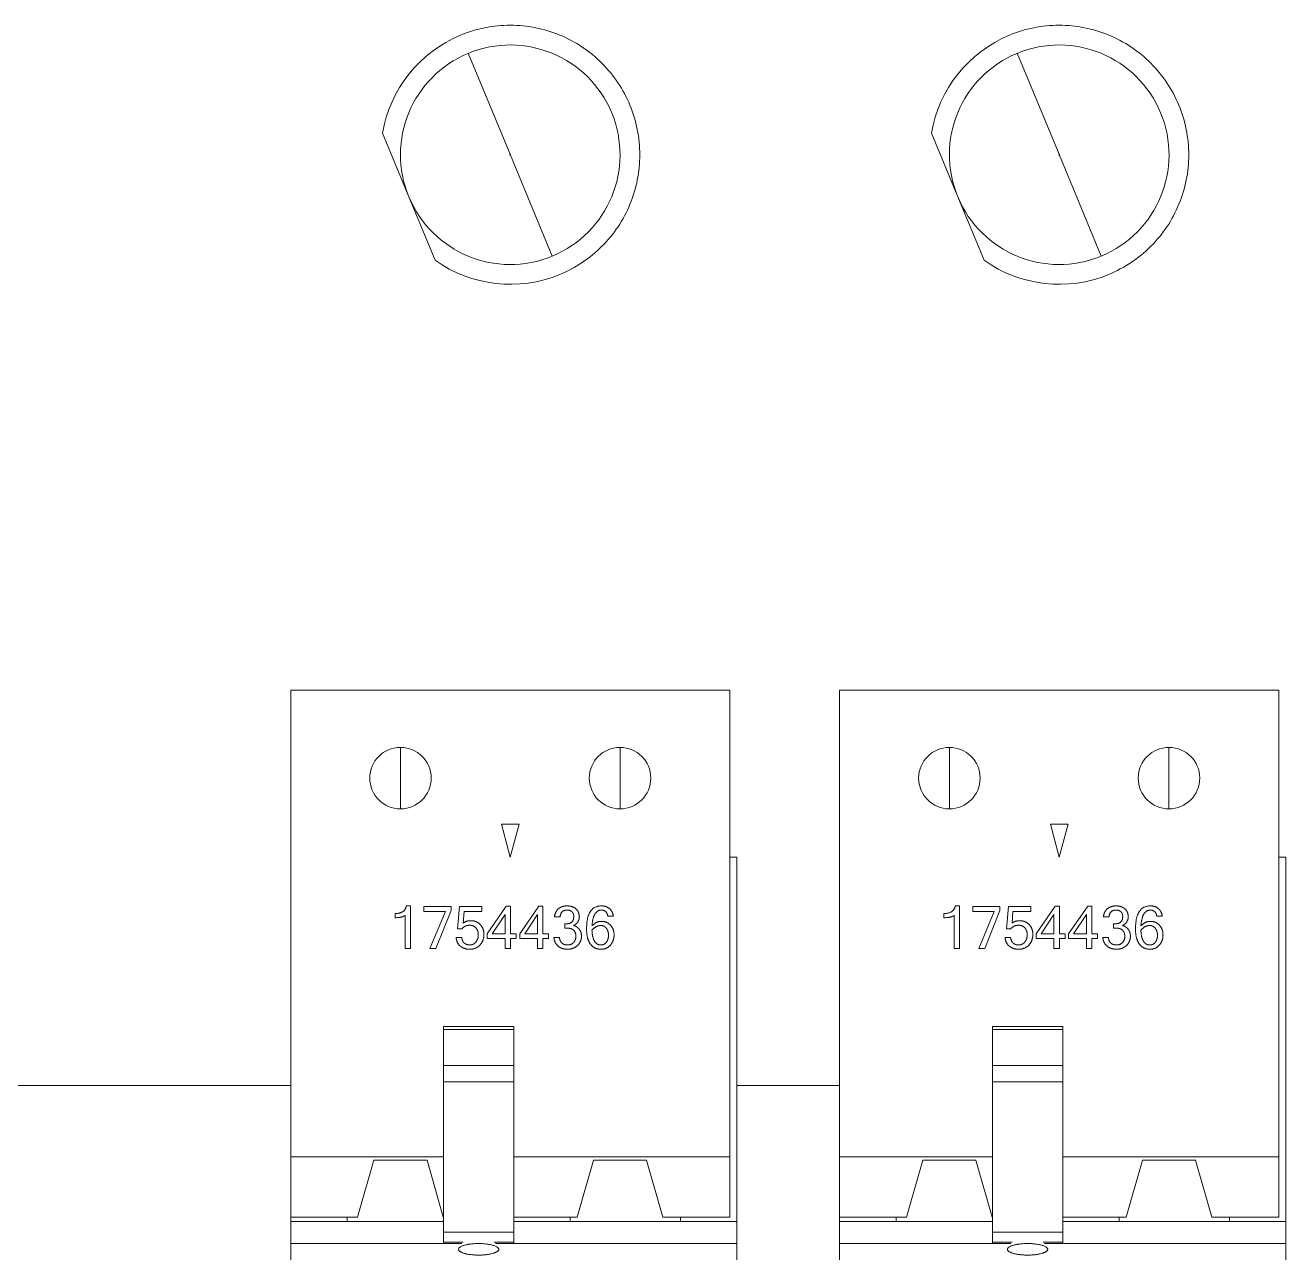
# Model space of a CAD drawing. Header units: millimetres. Extents: x -118 to 1430, y 370 to 1370.
# Drawn here: x 214.18 to 242.88, y 463 to 491.12 of the extents above; entities that cross this region are included whole.
import ezdxf

# ---------------------------------------------------------------- set-up
doc = ezdxf.new("R2010")
doc.units = ezdxf.units.MM
doc.layers.add('TANGENT EDGES', color=7, linetype='Continuous', lineweight=0)
doc.layers.add('VISIBLE', color=7, linetype='Continuous', lineweight=0)

msp = doc.modelspace()

# ---------------------------------------------------------------- linework, layer by layer
at = {"layer": 'TANGENT EDGES'}
for p, q in [((225.217, 488.177), (224.263, 490.477)), ((237.717, 488.177), (236.763, 490.477)), ((226.179, 485.858), (225.225, 488.158)), ((238.679, 485.858), (237.725, 488.158)), ((222.721, 474.67), (222.721, 473.27)), ((227.721, 473.27), (227.721, 474.67)), ((235.221, 474.67), (235.221, 473.27)), ((240.221, 473.27), (240.221, 474.67)), ((225.301, 468.246), (223.701, 468.246)), ((237.801, 468.246), (236.201, 468.246)), ((225.301, 467.425), (223.701, 467.425)), ((237.801, 467.425), (236.201, 467.425)), ((224.149, 463.402), (223.701, 463.402)), ((225.301, 463.402), (224.853, 463.402)), ((236.649, 463.402), (236.201, 463.402)), ((237.801, 463.402), (237.353, 463.402))]:
    msp.add_line(p, q, dxfattribs=at)
for centre, radius, start, end in [((225.221, 488.167), 0.01, 112.5227, 292.5227), ((225.221, 488.167), 0.01, 292.5227, 112.5227), ((237.721, 488.167), 0.01, 112.5227, 292.5227), ((237.721, 488.167), 0.01, 292.5227, 112.5227), ((222.721, 473.97), 0.7, 90, 270), ((222.721, 473.97), 0.7, 270, 90), ((227.721, 473.97), 0.7, 90, 270), ((227.721, 473.97), 0.7, 270, 90), ((235.221, 473.97), 0.7, 90, 270), ((235.221, 473.97), 0.7, 270, 90), ((240.221, 473.97), 0.7, 90, 270), ((240.221, 473.97), 0.7, 270, 90)]:
    msp.add_arc(centre, radius, start, end, dxfattribs=at)
at = {"layer": 'VISIBLE'}
for p, q in [((222.312, 488.656), (222.912, 487.21)), ((234.812, 488.656), (235.412, 487.21)), ((222.912, 487.21), (223.512, 485.763)), ((235.412, 487.21), (236.012, 485.763)), ((220.221, 475.97), (220.221, 466.97)), ((220.221, 475.97), (230.221, 475.97)), ((230.221, 475.97), (230.221, 466.97)), ((232.721, 475.97), (232.721, 466.97)), ((232.721, 475.97), (242.721, 475.97)), ((242.721, 475.97), (242.721, 466.97)), ((225.422, 472.92), (225.02, 472.92)), ((225.02, 472.92), (225.221, 472.17)), ((225.422, 472.92), (225.221, 472.17)), ((237.922, 472.92), (237.52, 472.92)), ((237.52, 472.92), (237.721, 472.17)), ((237.922, 472.92), (237.721, 472.17)), ((230.221, 472.17), (230.381, 472.17)), ((230.381, 463.87), (230.381, 472.17)), ((242.721, 472.17), (242.881, 472.17)), ((242.881, 463.87), (242.881, 472.17)), ((222.855, 471.06), (222.949, 471.06)), ((222.949, 471.06), (222.949, 470.09)), ((224.694, 470.426), (225.129, 471.056)), ((225.129, 471.056), (225.225, 471.056)), ((225.225, 471.056), (225.225, 470.426)), ((225.436, 470.426), (225.87, 471.056)), ((225.87, 471.056), (225.966, 471.056)), ((225.966, 471.056), (225.966, 470.426)), ((235.355, 471.06), (235.449, 471.06)), ((235.449, 471.06), (235.449, 470.09)), ((237.194, 470.426), (237.629, 471.056)), ((237.629, 471.056), (237.725, 471.056)), ((237.725, 471.056), (237.725, 470.426)), ((237.936, 470.426), (238.37, 471.056)), ((238.37, 471.056), (238.466, 471.056)), ((238.466, 471.056), (238.466, 470.426)), ((222.597, 470.791), (222.597, 470.887)), ((222.826, 470.09), (222.826, 470.841)), ((223.255, 470.931), (223.255, 471.044)), ((223.255, 471.044), (223.872, 471.044)), ((223.744, 470.931), (223.255, 470.931)), ((223.388, 470.09), (223.744, 470.931)), ((223.872, 470.958), (223.525, 470.09)), ((223.872, 471.044), (223.872, 470.958)), ((224.023, 470.54), (224.063, 471.044)), ((224.063, 471.044), (224.575, 471.044)), ((224.168, 470.931), (224.147, 470.666)), ((224.575, 470.931), (224.168, 470.931)), ((224.575, 471.044), (224.575, 470.931)), ((225.102, 470.863), (224.809, 470.426)), ((225.102, 470.426), (225.102, 470.863)), ((225.843, 470.863), (225.55, 470.426)), ((225.843, 470.426), (225.843, 470.863)), ((226.355, 470.812), (226.228, 470.812)), ((227.569, 470.823), (227.442, 470.823)), ((235.097, 470.791), (235.097, 470.887)), ((235.326, 470.09), (235.326, 470.841)), ((235.755, 470.931), (235.755, 471.044)), ((235.755, 471.044), (236.372, 471.044)), ((236.244, 470.931), (235.755, 470.931)), ((235.888, 470.09), (236.244, 470.931)), ((236.372, 470.958), (236.025, 470.09)), ((236.372, 471.044), (236.372, 470.958)), ((236.523, 470.54), (236.563, 471.044)), ((236.563, 471.044), (237.075, 471.044)), ((236.668, 470.931), (236.647, 470.666)), ((237.075, 470.931), (236.668, 470.931)), ((237.075, 471.044), (237.075, 470.931)), ((237.602, 470.863), (237.309, 470.426)), ((237.602, 470.426), (237.602, 470.863)), ((238.343, 470.863), (238.05, 470.426)), ((238.343, 470.426), (238.343, 470.863)), ((238.855, 470.812), (238.728, 470.812)), ((240.069, 470.823), (239.942, 470.823)), ((224.119, 470.54), (224.023, 470.54)), ((226.46, 470.555), (226.46, 470.651)), ((226.46, 470.651), (226.488, 470.651)), ((226.507, 470.555), (226.46, 470.555)), ((236.619, 470.54), (236.523, 470.54)), ((238.96, 470.555), (238.96, 470.651)), ((238.96, 470.651), (238.988, 470.651)), ((239.007, 470.555), (238.96, 470.555)), ((223.988, 470.34), (224.115, 470.34)), ((224.694, 470.318), (224.694, 470.426)), ((225.102, 470.318), (224.694, 470.318)), ((224.809, 470.426), (225.102, 470.426)), ((225.102, 470.09), (225.102, 470.318)), ((225.225, 470.426), (225.354, 470.426)), ((225.225, 470.318), (225.225, 470.09)), ((225.354, 470.318), (225.225, 470.318)), ((225.354, 470.426), (225.354, 470.318)), ((225.436, 470.318), (225.436, 470.426)), ((225.843, 470.318), (225.436, 470.318)), ((225.55, 470.426), (225.843, 470.426)), ((225.843, 470.09), (225.843, 470.318)), ((225.966, 470.426), (226.095, 470.426)), ((226.095, 470.318), (225.966, 470.318)), ((225.966, 470.318), (225.966, 470.09)), ((226.095, 470.426), (226.095, 470.318)), ((226.216, 470.342), (226.343, 470.342)), ((236.488, 470.34), (236.615, 470.34)), ((237.194, 470.318), (237.194, 470.426)), ((237.602, 470.318), (237.194, 470.318)), ((237.309, 470.426), (237.602, 470.426)), ((237.602, 470.09), (237.602, 470.318)), ((237.725, 470.426), (237.854, 470.426)), ((237.725, 470.318), (237.725, 470.09)), ((237.854, 470.318), (237.725, 470.318)), ((237.854, 470.426), (237.854, 470.318)), ((237.936, 470.318), (237.936, 470.426)), ((238.343, 470.318), (237.936, 470.318)), ((238.05, 470.426), (238.343, 470.426)), ((238.343, 470.09), (238.343, 470.318)), ((238.466, 470.426), (238.595, 470.426)), ((238.595, 470.318), (238.466, 470.318)), ((238.466, 470.318), (238.466, 470.09)), ((238.595, 470.426), (238.595, 470.318)), ((238.716, 470.342), (238.843, 470.342)), ((222.949, 470.09), (222.826, 470.09)), ((223.525, 470.09), (223.388, 470.09)), ((225.225, 470.09), (225.102, 470.09)), ((225.966, 470.09), (225.843, 470.09)), ((235.449, 470.09), (235.326, 470.09)), ((236.025, 470.09), (235.888, 470.09)), ((237.725, 470.09), (237.602, 470.09)), ((238.466, 470.09), (238.343, 470.09)), ((225.301, 468.31), (223.701, 468.31)), ((223.701, 468.31), (223.701, 468.246)), ((223.701, 468.246), (223.701, 467.425)), ((225.301, 468.31), (225.301, 468.246)), ((225.301, 468.246), (225.301, 467.425)), ((237.801, 468.31), (236.201, 468.31)), ((236.201, 468.31), (236.201, 468.246)), ((236.201, 468.246), (236.201, 467.425)), ((237.801, 468.31), (237.801, 468.246)), ((237.801, 468.246), (237.801, 467.425)), ((223.701, 467.055), (223.701, 467.425)), ((225.301, 467.055), (225.301, 467.425)), ((236.201, 467.055), (236.201, 467.425)), ((237.801, 467.055), (237.801, 467.425)), ((225.301, 467.055), (223.701, 467.055)), ((223.701, 463.627), (223.701, 467.055)), ((225.301, 463.627), (225.301, 467.055)), ((237.801, 467.055), (236.201, 467.055)), ((236.201, 463.627), (236.201, 467.055)), ((237.801, 463.627), (237.801, 467.055)), ((220.221, 466.97), (210.221, 466.97)), ((220.221, 466.97), (210.221, 466.97)), ((220.221, 466.97), (220.221, 465.344)), ((230.221, 466.97), (230.221, 465.344)), ((232.721, 466.97), (230.381, 466.97)), ((232.721, 466.97), (232.721, 465.344)), ((242.721, 466.97), (242.721, 465.344)), ((223.701, 465.344), (220.221, 465.344)), ((220.221, 465.344), (220.221, 463.97)), ((230.221, 465.344), (225.301, 465.344)), ((230.221, 465.344), (230.221, 463.97)), ((236.201, 465.344), (232.721, 465.344)), ((232.721, 465.344), (232.721, 463.97)), ((242.721, 465.344), (237.801, 465.344)), ((242.721, 465.344), (242.721, 463.97)), ((222.116, 465.27), (221.746, 463.97)), ((223.326, 465.27), (222.116, 465.27)), ((223.696, 463.97), (223.326, 465.27)), ((227.116, 465.27), (226.746, 463.97)), ((228.326, 465.27), (227.116, 465.27)), ((228.326, 465.27), (228.696, 463.97)), ((234.616, 465.27), (234.246, 463.97)), ((235.826, 465.27), (234.616, 465.27)), ((236.196, 463.97), (235.826, 465.27)), ((239.616, 465.27), (239.246, 463.97)), ((240.826, 465.27), (239.616, 465.27)), ((240.826, 465.27), (241.196, 463.97)), ((220.221, 463.97), (221.746, 463.97)), ((220.221, 463.97), (220.221, 463.87)), ((221.506, 463.97), (221.506, 463.87)), ((223.696, 463.97), (223.701, 463.97)), ((225.301, 463.97), (226.746, 463.97)), ((226.586, 463.87), (226.586, 463.97)), ((228.696, 463.97), (230.221, 463.97)), ((229.096, 463.87), (229.096, 463.97)), ((232.721, 463.97), (234.246, 463.97)), ((232.721, 463.97), (232.721, 463.87)), ((234.006, 463.97), (234.006, 463.87)), ((236.196, 463.97), (236.201, 463.97)), ((237.801, 463.97), (239.246, 463.97)), ((239.086, 463.87), (239.086, 463.97)), ((241.196, 463.97), (242.721, 463.97)), ((241.596, 463.87), (241.596, 463.97)), ((220.221, 463.87), (220.221, 463.37)), ((220.221, 463.87), (221.506, 463.87)), ((223.701, 463.87), (221.506, 463.87)), ((225.301, 463.627), (223.701, 463.627)), ((223.701, 463.627), (223.701, 463.402)), ((225.301, 463.87), (226.586, 463.87)), ((225.301, 463.627), (225.301, 463.402)), ((229.096, 463.87), (226.586, 463.87)), ((229.096, 463.87), (230.381, 463.87)), ((230.381, 463.37), (230.381, 463.87)), ((232.721, 463.87), (232.721, 463.37)), ((232.721, 463.87), (234.006, 463.87)), ((236.201, 463.87), (234.006, 463.87)), ((237.801, 463.627), (236.201, 463.627)), ((236.201, 463.627), (236.201, 463.402)), ((237.801, 463.87), (239.086, 463.87)), ((237.801, 463.627), (237.801, 463.402)), ((241.596, 463.87), (239.086, 463.87)), ((241.596, 463.87), (242.881, 463.87)), ((242.881, 463.37), (242.881, 463.87)), ((220.221, 463.37), (224.119, 463.37)), ((220.221, 463.37), (220.221, 463)), ((223.701, 463.37), (223.701, 463.402)), ((224.883, 463.37), (230.381, 463.37)), ((225.301, 463.37), (225.301, 463.402)), ((230.381, 463), (230.381, 463.37)), ((232.721, 463.37), (236.619, 463.37)), ((232.721, 463.37), (232.721, 463)), ((236.201, 463.37), (236.201, 463.402)), ((237.383, 463.37), (242.881, 463.37)), ((237.801, 463.37), (237.801, 463.402)), ((242.881, 463), (242.881, 463.37))]:
    msp.add_line(p, q, dxfattribs=at)
for centre, radius, start, end in [((225.221, 488.167), 2.95, 112.5227, 170.4589), ((225.221, 488.167), 2.95, 101.2727, 112.5227), ((225.221, 488.167), 2.95, 90.0227, 101.2727), ((225.221, 488.167), 2.95, 78.7727, 90.0227), ((225.221, 488.167), 2.95, 56.2727, 78.7727), ((237.721, 488.167), 2.95, 112.5227, 170.4589), ((237.721, 488.167), 2.95, 101.2727, 112.5227), ((237.721, 488.167), 2.95, 90.0227, 101.2727), ((237.721, 488.167), 2.95, 78.7727, 90.0227), ((237.721, 488.167), 2.95, 56.2727, 78.7727), ((225.221, 488.167), 2.5, 292.5227, 112.5227), ((225.221, 488.167), 2.95, 45.0227, 56.2727), ((237.721, 488.167), 2.5, 292.5227, 112.5227), ((237.721, 488.167), 2.95, 45.0227, 56.2727), ((225.221, 488.167), 2.5, 112.5227, 292.5227), ((237.721, 488.167), 2.5, 112.5227, 292.5227), ((225.221, 488.167), 2.95, 33.7727, 45.0227), ((237.721, 488.167), 2.95, 33.7727, 45.0227), ((225.221, 488.167), 2.95, 11.2727, 33.7727), ((237.721, 488.167), 2.95, 11.2727, 33.7727), ((225.221, 488.167), 2.95, 0.0227, 11.2727), ((237.721, 488.167), 2.95, 0.0227, 11.2727), ((225.221, 488.167), 2.95, 348.7727, 0.0227), ((237.721, 488.167), 2.95, 348.7727, 0.0227), ((225.221, 488.167), 2.95, 326.2727, 348.7727), ((237.721, 488.167), 2.95, 326.2727, 348.7727), ((225.221, 488.167), 2.95, 315.0227, 326.2727), ((237.721, 488.167), 2.95, 315.0227, 326.2727), ((225.221, 488.167), 2.95, 303.7727, 315.0227), ((237.721, 488.167), 2.95, 303.7727, 315.0227), ((225.221, 488.167), 2.95, 234.5865, 292.5227), ((225.221, 488.167), 2.95, 292.5227, 303.7727), ((237.721, 488.167), 2.95, 234.5865, 292.5227), ((237.721, 488.167), 2.95, 292.5227, 303.7727)]:
    msp.add_arc(centre, radius, start, end, dxfattribs=at)
for points in [[(222.597, 470.887), (222.821, 470.887), (222.855, 471.06)], [(226.321, 470.997), (226.4, 471.06), (226.515, 471.06)], [(226.515, 471.06), (226.642, 471.06), (226.718, 470.991)], [(226.959, 470.536), (226.959, 471.06), (227.296, 471.06)], [(227.296, 471.06), (227.403, 471.06), (227.478, 471)], [(235.097, 470.887), (235.321, 470.887), (235.355, 471.06)], [(238.821, 470.997), (238.9, 471.06), (239.015, 471.06)], [(239.015, 471.06), (239.142, 471.06), (239.218, 470.991)], [(239.459, 470.536), (239.459, 471.06), (239.796, 471.06)], [(239.796, 471.06), (239.903, 471.06), (239.978, 471)], [(222.826, 470.841), (222.752, 470.791), (222.597, 470.791)], [(226.228, 470.812), (226.242, 470.933), (226.321, 470.997)], [(226.517, 470.964), (226.372, 470.964), (226.355, 470.812)], [(226.488, 470.651), (226.667, 470.651), (226.667, 470.815)], [(226.628, 470.926), (226.589, 470.964), (226.517, 470.964)], [(226.667, 470.815), (226.667, 470.887), (226.628, 470.926)], [(226.718, 470.991), (226.794, 470.922), (226.794, 470.812)], [(226.794, 470.812), (226.794, 470.751), (226.761, 470.697)], [(227.147, 470.871), (227.093, 470.779), (227.083, 470.605)], [(227.29, 470.964), (227.202, 470.964), (227.147, 470.871)], [(227.442, 470.823), (227.426, 470.964), (227.29, 470.964)], [(227.478, 471), (227.552, 470.941), (227.569, 470.823)], [(235.326, 470.841), (235.252, 470.791), (235.097, 470.791)], [(238.728, 470.812), (238.742, 470.933), (238.821, 470.997)], [(239.017, 470.964), (238.872, 470.964), (238.855, 470.812)], [(238.988, 470.651), (239.167, 470.651), (239.167, 470.815)], [(239.128, 470.926), (239.089, 470.964), (239.017, 470.964)], [(239.167, 470.815), (239.167, 470.887), (239.128, 470.926)], [(239.218, 470.991), (239.294, 470.922), (239.294, 470.812)], [(239.294, 470.812), (239.294, 470.751), (239.261, 470.697)], [(239.647, 470.871), (239.593, 470.779), (239.583, 470.605)], [(239.79, 470.964), (239.702, 470.964), (239.647, 470.871)], [(239.942, 470.823), (239.926, 470.964), (239.79, 470.964)], [(239.978, 471), (240.052, 470.941), (240.069, 470.823)], [(224.292, 470.619), (224.19, 470.619), (224.119, 470.54)], [(224.147, 470.666), (224.218, 470.723), (224.324, 470.723)], [(224.437, 470.561), (224.382, 470.619), (224.292, 470.619)], [(224.324, 470.723), (224.444, 470.723), (224.532, 470.639)], [(224.493, 470.403), (224.493, 470.503), (224.437, 470.561)], [(224.532, 470.639), (224.621, 470.554), (224.621, 470.414)], [(226.662, 470.507), (226.609, 470.555), (226.507, 470.555)], [(226.761, 470.697), (226.728, 470.642), (226.66, 470.614)], [(226.66, 470.614), (226.747, 470.591), (226.795, 470.525)], [(226.715, 470.368), (226.715, 470.458), (226.662, 470.507)], [(226.795, 470.525), (226.842, 470.459), (226.842, 470.371)], [(227.045, 470.193), (226.959, 470.312), (226.959, 470.536)], [(227.279, 470.613), (227.178, 470.613), (227.082, 470.51)], [(227.082, 470.51), (227.085, 470.345), (227.139, 470.258)], [(227.083, 470.605), (227.178, 470.708), (227.3, 470.708)], [(227.409, 470.551), (227.361, 470.613), (227.279, 470.613)], [(227.3, 470.708), (227.42, 470.708), (227.502, 470.621)], [(227.458, 470.392), (227.458, 470.489), (227.409, 470.551)], [(227.502, 470.621), (227.585, 470.534), (227.585, 470.4)], [(236.792, 470.619), (236.69, 470.619), (236.619, 470.54)], [(236.647, 470.666), (236.718, 470.723), (236.824, 470.723)], [(236.937, 470.561), (236.882, 470.619), (236.792, 470.619)], [(236.824, 470.723), (236.944, 470.723), (237.032, 470.639)], [(236.993, 470.403), (236.993, 470.503), (236.937, 470.561)], [(237.032, 470.639), (237.121, 470.554), (237.121, 470.414)], [(239.162, 470.507), (239.109, 470.555), (239.007, 470.555)], [(239.261, 470.697), (239.228, 470.642), (239.16, 470.614)], [(239.16, 470.614), (239.247, 470.591), (239.295, 470.525)], [(239.215, 470.368), (239.215, 470.458), (239.162, 470.507)], [(239.295, 470.525), (239.342, 470.459), (239.342, 470.371)], [(239.545, 470.193), (239.459, 470.312), (239.459, 470.536)], [(239.779, 470.613), (239.678, 470.613), (239.582, 470.51)], [(239.582, 470.51), (239.585, 470.345), (239.639, 470.258)], [(239.583, 470.605), (239.678, 470.708), (239.8, 470.708)], [(239.909, 470.551), (239.861, 470.613), (239.779, 470.613)], [(239.8, 470.708), (239.92, 470.708), (240.002, 470.621)], [(239.958, 470.392), (239.958, 470.489), (239.909, 470.551)], [(240.002, 470.621), (240.085, 470.534), (240.085, 470.4)], [(224.088, 470.14), (224.002, 470.207), (223.988, 470.34)], [(224.115, 470.34), (224.126, 470.254), (224.175, 470.212)], [(224.175, 470.212), (224.225, 470.17), (224.295, 470.17)], [(224.295, 470.17), (224.383, 470.17), (224.438, 470.237)], [(224.438, 470.237), (224.493, 470.304), (224.493, 470.403)], [(224.621, 470.414), (224.621, 470.267), (224.532, 470.17)], [(226.307, 470.147), (226.222, 470.22), (226.216, 470.342)], [(226.343, 470.342), (226.343, 470.271), (226.391, 470.22)], [(226.391, 470.22), (226.438, 470.17), (226.527, 470.17)], [(226.527, 470.17), (226.612, 470.17), (226.663, 470.225)], [(226.663, 470.225), (226.715, 470.281), (226.715, 470.368)], [(226.842, 470.371), (226.842, 470.239), (226.751, 470.156)], [(227.139, 470.258), (227.193, 470.17), (227.283, 470.17)], [(227.283, 470.17), (227.362, 470.17), (227.41, 470.233)], [(227.41, 470.233), (227.458, 470.297), (227.458, 470.392)], [(227.585, 470.4), (227.585, 470.264), (227.503, 470.169)], [(236.588, 470.14), (236.502, 470.207), (236.488, 470.34)], [(236.615, 470.34), (236.626, 470.254), (236.675, 470.212)], [(236.675, 470.212), (236.725, 470.17), (236.795, 470.17)], [(236.795, 470.17), (236.883, 470.17), (236.938, 470.237)], [(236.938, 470.237), (236.993, 470.304), (236.993, 470.403)], [(237.121, 470.414), (237.121, 470.267), (237.032, 470.17)], [(238.807, 470.147), (238.722, 470.22), (238.716, 470.342)], [(238.843, 470.342), (238.843, 470.271), (238.891, 470.22)], [(238.891, 470.22), (238.938, 470.17), (239.027, 470.17)], [(239.027, 470.17), (239.112, 470.17), (239.163, 470.225)], [(239.163, 470.225), (239.215, 470.281), (239.215, 470.368)], [(239.342, 470.371), (239.342, 470.239), (239.251, 470.156)], [(239.639, 470.258), (239.693, 470.17), (239.783, 470.17)], [(239.783, 470.17), (239.862, 470.17), (239.91, 470.233)], [(239.91, 470.233), (239.958, 470.297), (239.958, 470.392)], [(240.085, 470.4), (240.085, 470.264), (240.003, 470.169)], [(224.295, 470.073), (224.174, 470.073), (224.088, 470.14)], [(224.532, 470.17), (224.443, 470.073), (224.295, 470.073)], [(226.527, 470.073), (226.392, 470.073), (226.307, 470.147)], [(226.751, 470.156), (226.661, 470.073), (226.527, 470.073)], [(227.286, 470.073), (227.131, 470.073), (227.045, 470.193)], [(227.503, 470.169), (227.421, 470.073), (227.286, 470.073)], [(236.795, 470.073), (236.674, 470.073), (236.588, 470.14)], [(237.032, 470.17), (236.943, 470.073), (236.795, 470.073)], [(239.027, 470.073), (238.892, 470.073), (238.807, 470.147)], [(239.251, 470.156), (239.161, 470.073), (239.027, 470.073)], [(239.786, 470.073), (239.631, 470.073), (239.545, 470.193)], [(240.003, 470.169), (239.921, 470.073), (239.786, 470.073)]]:
    msp.add_open_spline(points, degree=2, dxfattribs=at)
for points, knots in [([(224.047, 463.256), (224.047, 463.257), (224.048, 463.258), (224.048, 463.259), (224.051, 463.264), (224.055, 463.269), (224.06, 463.274), (224.065, 463.279), (224.071, 463.284), (224.077, 463.289), (224.084, 463.293), (224.092, 463.298), (224.101, 463.303), (224.11, 463.307), (224.12, 463.312), (224.13, 463.316), (224.141, 463.32), (224.152, 463.324), (224.165, 463.328), (224.177, 463.332), (224.19, 463.335), (224.203, 463.338), (224.217, 463.342), (224.232, 463.345), (224.247, 463.348), (224.254, 463.349), (224.262, 463.351), (224.269, 463.352), (224.277, 463.353), (224.285, 463.354), (224.293, 463.356), (224.309, 463.358), (224.326, 463.36), (224.342, 463.362), (224.351, 463.363), (224.359, 463.364), (224.368, 463.364), (224.377, 463.365), (224.385, 463.366), (224.394, 463.366), (224.412, 463.368), (224.429, 463.368), (224.447, 463.369), (224.465, 463.37), (224.483, 463.37), (224.501, 463.37)], [2.2105486, 2.2105486, 2.2105486, 2.2105486, 2.2216247, 2.2216247, 2.2216247, 2.2759317, 2.2759317, 2.2759317, 2.3299268, 2.3299268, 2.3299268, 2.3840773, 2.3840773, 2.3840773, 2.4384124, 2.4384124, 2.4384124, 2.4925399, 2.4925399, 2.4925399, 2.5464815, 2.5464815, 2.5464815, 2.6005234, 2.6005234, 2.6005234, 2.6274693, 2.6274693, 2.6274693, 2.6544262, 2.6544262, 2.6544262, 2.70843, 2.70843, 2.70843, 2.7353823, 2.7353823, 2.7353823, 2.7623324, 2.7623324, 2.7623324, 2.816373, 2.816373, 2.816373, 2.8702953, 2.8702953, 2.8702953, 2.8702953]), ([(224.501, 463.37), (224.519, 463.37), (224.537, 463.37), (224.555, 463.369), (224.573, 463.368), (224.591, 463.368), (224.608, 463.366), (224.643, 463.364), (224.677, 463.36), (224.709, 463.356), (224.741, 463.351), (224.771, 463.345), (224.799, 463.338), (224.812, 463.335), (224.825, 463.332), (224.837, 463.328), (224.85, 463.324), (224.861, 463.32), (224.872, 463.316), (224.882, 463.312), (224.892, 463.307), (224.901, 463.303), (224.91, 463.298), (224.918, 463.294), (224.924, 463.289), (224.931, 463.284), (224.937, 463.279), (224.942, 463.274), (224.947, 463.269), (224.951, 463.264), (224.954, 463.259), (224.954, 463.258), (224.955, 463.257), (224.955, 463.256)], [0, 0, 0, 0, 0.054, 0.054, 0.054, 0.1081119, 0.1081119, 0.1081119, 0.2160335, 0.2160335, 0.2160335, 0.3239429, 0.3239429, 0.3239429, 0.3778641, 0.3778641, 0.3778641, 0.4319972, 0.4319972, 0.4319972, 0.4862463, 0.4862463, 0.4862463, 0.5402406, 0.5402406, 0.5402406, 0.5943776, 0.5943776, 0.5943776, 0.6487161, 0.6487161, 0.6487161, 0.6597773, 0.6597773, 0.6597773, 0.6597773]), ([(236.547, 463.256), (236.547, 463.257), (236.548, 463.258), (236.548, 463.259), (236.551, 463.264), (236.555, 463.269), (236.56, 463.274), (236.565, 463.279), (236.571, 463.284), (236.577, 463.289), (236.584, 463.293), (236.592, 463.298), (236.601, 463.303), (236.61, 463.307), (236.62, 463.312), (236.63, 463.316), (236.641, 463.32), (236.652, 463.324), (236.665, 463.328), (236.677, 463.332), (236.69, 463.335), (236.703, 463.338), (236.717, 463.342), (236.732, 463.345), (236.747, 463.348), (236.754, 463.349), (236.762, 463.351), (236.769, 463.352), (236.777, 463.353), (236.785, 463.354), (236.793, 463.356), (236.809, 463.358), (236.826, 463.36), (236.842, 463.362), (236.851, 463.363), (236.859, 463.364), (236.868, 463.364), (236.877, 463.365), (236.885, 463.366), (236.894, 463.366), (236.912, 463.368), (236.929, 463.368), (236.947, 463.369), (236.965, 463.37), (236.983, 463.37), (237.001, 463.37)], [2.2105486, 2.2105486, 2.2105486, 2.2105486, 2.2216247, 2.2216247, 2.2216247, 2.2759317, 2.2759317, 2.2759317, 2.3299268, 2.3299268, 2.3299268, 2.3840773, 2.3840773, 2.3840773, 2.4384124, 2.4384124, 2.4384124, 2.4925399, 2.4925399, 2.4925399, 2.5464815, 2.5464815, 2.5464815, 2.6005234, 2.6005234, 2.6005234, 2.6274693, 2.6274693, 2.6274693, 2.6544262, 2.6544262, 2.6544262, 2.70843, 2.70843, 2.70843, 2.7353823, 2.7353823, 2.7353823, 2.7623324, 2.7623324, 2.7623324, 2.816373, 2.816373, 2.816373, 2.8702953, 2.8702953, 2.8702953, 2.8702953]), ([(237.001, 463.37), (237.019, 463.37), (237.037, 463.37), (237.055, 463.369), (237.073, 463.368), (237.091, 463.368), (237.108, 463.366), (237.143, 463.364), (237.177, 463.36), (237.209, 463.356), (237.241, 463.351), (237.271, 463.345), (237.299, 463.338), (237.312, 463.335), (237.325, 463.332), (237.337, 463.328), (237.35, 463.324), (237.361, 463.32), (237.372, 463.316), (237.382, 463.312), (237.392, 463.307), (237.401, 463.303), (237.41, 463.298), (237.418, 463.294), (237.424, 463.289), (237.431, 463.284), (237.437, 463.279), (237.442, 463.274), (237.447, 463.269), (237.451, 463.264), (237.454, 463.259), (237.454, 463.258), (237.455, 463.257), (237.455, 463.256)], [0, 0, 0, 0, 0.054, 0.054, 0.054, 0.1081119, 0.1081119, 0.1081119, 0.2160335, 0.2160335, 0.2160335, 0.3239429, 0.3239429, 0.3239429, 0.3778641, 0.3778641, 0.3778641, 0.4319972, 0.4319972, 0.4319972, 0.4862463, 0.4862463, 0.4862463, 0.5402406, 0.5402406, 0.5402406, 0.5943776, 0.5943776, 0.5943776, 0.6487161, 0.6487161, 0.6487161, 0.6597773, 0.6597773, 0.6597773, 0.6597773]), ([(224.066, 463.198), (224.06, 463.203), (224.055, 463.208), (224.052, 463.213), (224.048, 463.218), (224.046, 463.223), (224.044, 463.228), (224.042, 463.237), (224.042, 463.247), (224.047, 463.256)], [2.0048581, 2.0048581, 2.0048581, 2.0048581, 2.0591781, 2.0591781, 2.0591781, 2.1134097, 2.1134097, 2.1134097, 2.2105486, 2.2105486, 2.2105486, 2.2105486]), ([(224.501, 463.107), (224.489, 463.107), (224.477, 463.107), (224.465, 463.108), (224.453, 463.108), (224.441, 463.108), (224.429, 463.109), (224.418, 463.109), (224.406, 463.11), (224.394, 463.111), (224.383, 463.112), (224.371, 463.113), (224.36, 463.114), (224.348, 463.115), (224.337, 463.116), (224.326, 463.117), (224.315, 463.119), (224.304, 463.12), (224.294, 463.122), (224.283, 463.123), (224.272, 463.125), (224.262, 463.127), (224.252, 463.128), (224.242, 463.13), (224.233, 463.132), (224.223, 463.134), (224.213, 463.136), (224.204, 463.139), (224.195, 463.141), (224.186, 463.143), (224.178, 463.146), (224.169, 463.148), (224.161, 463.15), (224.154, 463.153), (224.146, 463.156), (224.138, 463.158), (224.131, 463.161), (224.124, 463.164), (224.117, 463.167), (224.111, 463.17), (224.105, 463.173), (224.099, 463.176), (224.093, 463.179), (224.088, 463.182), (224.083, 463.185), (224.078, 463.188), (224.074, 463.191), (224.07, 463.194), (224.066, 463.198)], [1.4329539, 1.4329539, 1.4329539, 1.4329539, 1.4688088, 1.4688088, 1.4688088, 1.5047575, 1.5047575, 1.5047575, 1.5406875, 1.5406875, 1.5406875, 1.5764951, 1.5764951, 1.5764951, 1.6123262, 1.6123262, 1.6123262, 1.6481983, 1.6481983, 1.6481983, 1.6840015, 1.6840015, 1.6840015, 1.7198212, 1.7198212, 1.7198212, 1.7556962, 1.7556962, 1.7556962, 1.7915158, 1.7915158, 1.7915158, 1.827353, 1.827353, 1.827353, 1.8633412, 1.8633412, 1.8633412, 1.899371, 1.899371, 1.899371, 1.9353274, 1.9353274, 1.9353274, 1.9711343, 1.9711343, 1.9711343, 2.0070686, 2.0070686, 2.0070686, 2.0070686]), ([(224.789, 463.137), (224.779, 463.134), (224.769, 463.132), (224.758, 463.13), (224.747, 463.128), (224.736, 463.126), (224.725, 463.124), (224.713, 463.122), (224.702, 463.121), (224.69, 463.119), (224.678, 463.117), (224.666, 463.116), (224.654, 463.115), (224.642, 463.114), (224.629, 463.113), (224.617, 463.112), (224.604, 463.111), (224.591, 463.11), (224.579, 463.109), (224.566, 463.109), (224.553, 463.108), (224.54, 463.108), (224.527, 463.107), (224.514, 463.107), (224.501, 463.107)], [1.1221288, 1.1221288, 1.1221288, 1.1221288, 1.1611473, 1.1611473, 1.1611473, 1.2000646, 1.2000646, 1.2000646, 1.2390162, 1.2390162, 1.2390162, 1.2780027, 1.2780027, 1.2780027, 1.316905, 1.316905, 1.316905, 1.3558904, 1.3558904, 1.3558904, 1.394915, 1.394915, 1.394915, 1.4338398, 1.4338398, 1.4338398, 1.4338398]), ([(224.936, 463.198), (224.933, 463.195), (224.929, 463.192), (224.925, 463.189), (224.921, 463.186), (224.916, 463.183), (224.911, 463.18), (224.907, 463.177), (224.901, 463.175), (224.896, 463.172), (224.89, 463.169), (224.884, 463.167), (224.878, 463.164), (224.872, 463.161), (224.865, 463.159), (224.858, 463.156), (224.852, 463.154), (224.844, 463.152), (224.837, 463.149), (224.822, 463.145), (224.806, 463.14), (224.789, 463.137)], [0.8611269, 0.8611269, 0.8611269, 0.8611269, 0.8938324, 0.8938324, 0.8938324, 0.9265792, 0.9265792, 0.9265792, 0.959467, 0.959467, 0.959467, 0.9924119, 0.9924119, 0.9924119, 1.0253249, 1.0253249, 1.0253249, 1.0581198, 1.0581198, 1.0581198, 1.1235306, 1.1235306, 1.1235306, 1.1235306]), ([(224.955, 463.256), (224.957, 463.252), (224.958, 463.248), (224.959, 463.243), (224.96, 463.238), (224.959, 463.233), (224.958, 463.228), (224.956, 463.223), (224.954, 463.218), (224.95, 463.213), (224.947, 463.208), (224.942, 463.202), (224.936, 463.198)], [0.6597773, 0.6597773, 0.6597773, 0.6597773, 0.7028642, 0.7028642, 0.7028642, 0.7568669, 0.7568669, 0.7568669, 0.8111794, 0.8111794, 0.8111794, 0.8654371, 0.8654371, 0.8654371, 0.8654371]), ([(236.566, 463.198), (236.56, 463.203), (236.555, 463.208), (236.552, 463.213), (236.548, 463.218), (236.546, 463.223), (236.544, 463.228), (236.542, 463.237), (236.542, 463.247), (236.547, 463.256)], [2.0048581, 2.0048581, 2.0048581, 2.0048581, 2.0591781, 2.0591781, 2.0591781, 2.1134097, 2.1134097, 2.1134097, 2.2105486, 2.2105486, 2.2105486, 2.2105486]), ([(237.001, 463.107), (236.989, 463.107), (236.977, 463.107), (236.965, 463.108), (236.953, 463.108), (236.941, 463.108), (236.929, 463.109), (236.918, 463.109), (236.906, 463.11), (236.894, 463.111), (236.883, 463.112), (236.871, 463.113), (236.86, 463.114), (236.848, 463.115), (236.837, 463.116), (236.826, 463.117), (236.815, 463.119), (236.804, 463.12), (236.794, 463.122), (236.783, 463.123), (236.772, 463.125), (236.762, 463.127), (236.752, 463.128), (236.742, 463.13), (236.733, 463.132), (236.723, 463.134), (236.713, 463.136), (236.704, 463.139), (236.695, 463.141), (236.686, 463.143), (236.678, 463.146), (236.669, 463.148), (236.661, 463.15), (236.654, 463.153), (236.646, 463.156), (236.638, 463.158), (236.631, 463.161), (236.624, 463.164), (236.617, 463.167), (236.611, 463.17), (236.605, 463.173), (236.599, 463.176), (236.593, 463.179), (236.588, 463.182), (236.583, 463.185), (236.578, 463.188), (236.574, 463.191), (236.57, 463.194), (236.566, 463.198)], [1.4329539, 1.4329539, 1.4329539, 1.4329539, 1.4688088, 1.4688088, 1.4688088, 1.5047575, 1.5047575, 1.5047575, 1.5406875, 1.5406875, 1.5406875, 1.5764951, 1.5764951, 1.5764951, 1.6123262, 1.6123262, 1.6123262, 1.6481983, 1.6481983, 1.6481983, 1.6840015, 1.6840015, 1.6840015, 1.7198212, 1.7198212, 1.7198212, 1.7556962, 1.7556962, 1.7556962, 1.7915158, 1.7915158, 1.7915158, 1.827353, 1.827353, 1.827353, 1.8633412, 1.8633412, 1.8633412, 1.899371, 1.899371, 1.899371, 1.9353274, 1.9353274, 1.9353274, 1.9711343, 1.9711343, 1.9711343, 2.0070686, 2.0070686, 2.0070686, 2.0070686]), ([(237.289, 463.137), (237.279, 463.134), (237.269, 463.132), (237.258, 463.13), (237.247, 463.128), (237.236, 463.126), (237.225, 463.124), (237.213, 463.122), (237.202, 463.121), (237.19, 463.119), (237.178, 463.117), (237.166, 463.116), (237.154, 463.115), (237.142, 463.114), (237.129, 463.113), (237.117, 463.112), (237.104, 463.111), (237.091, 463.11), (237.079, 463.109), (237.066, 463.109), (237.053, 463.108), (237.04, 463.108), (237.027, 463.107), (237.014, 463.107), (237.001, 463.107)], [1.1221288, 1.1221288, 1.1221288, 1.1221288, 1.1611473, 1.1611473, 1.1611473, 1.2000646, 1.2000646, 1.2000646, 1.2390162, 1.2390162, 1.2390162, 1.2780027, 1.2780027, 1.2780027, 1.316905, 1.316905, 1.316905, 1.3558904, 1.3558904, 1.3558904, 1.394915, 1.394915, 1.394915, 1.4338398, 1.4338398, 1.4338398, 1.4338398]), ([(237.436, 463.198), (237.433, 463.195), (237.429, 463.192), (237.425, 463.189), (237.421, 463.186), (237.416, 463.183), (237.411, 463.18), (237.407, 463.177), (237.401, 463.175), (237.396, 463.172), (237.39, 463.169), (237.384, 463.167), (237.378, 463.164), (237.372, 463.161), (237.365, 463.159), (237.358, 463.156), (237.352, 463.154), (237.344, 463.152), (237.337, 463.149), (237.322, 463.145), (237.306, 463.14), (237.289, 463.137)], [0.8611269, 0.8611269, 0.8611269, 0.8611269, 0.8938324, 0.8938324, 0.8938324, 0.9265792, 0.9265792, 0.9265792, 0.959467, 0.959467, 0.959467, 0.9924119, 0.9924119, 0.9924119, 1.0253249, 1.0253249, 1.0253249, 1.0581198, 1.0581198, 1.0581198, 1.1235306, 1.1235306, 1.1235306, 1.1235306]), ([(237.455, 463.256), (237.457, 463.252), (237.458, 463.248), (237.459, 463.243), (237.46, 463.238), (237.459, 463.233), (237.458, 463.228), (237.456, 463.223), (237.454, 463.218), (237.45, 463.213), (237.447, 463.208), (237.442, 463.202), (237.436, 463.198)], [0.6597773, 0.6597773, 0.6597773, 0.6597773, 0.7028642, 0.7028642, 0.7028642, 0.7568669, 0.7568669, 0.7568669, 0.8111794, 0.8111794, 0.8111794, 0.8654371, 0.8654371, 0.8654371, 0.8654371])]:
    msp.add_open_spline(points, degree=3, knots=knots, dxfattribs=at)

doc.saveas('drawing.dxf')
